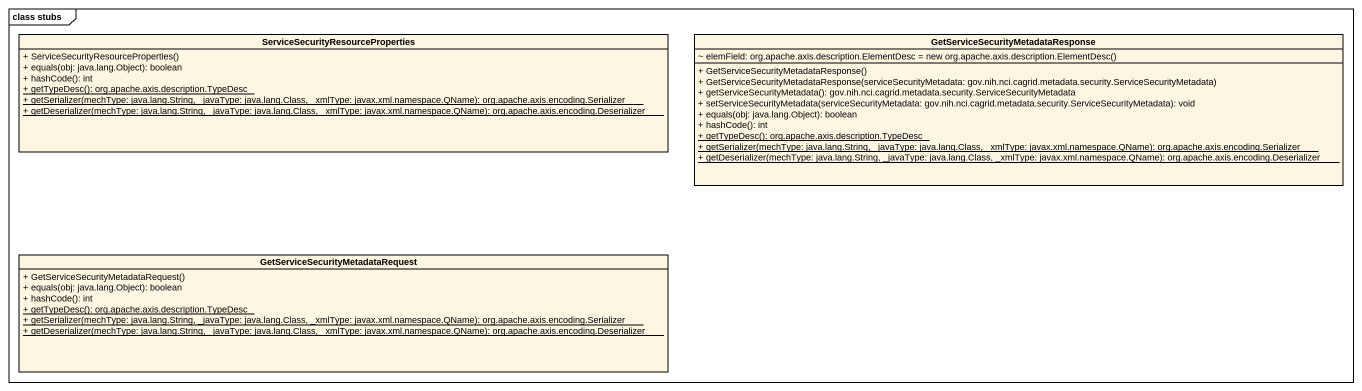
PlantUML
@startuml
mainframe class stubs
hide circle
hide empty members
skinparam classAttributeIconSize 0
class "ServiceSecurityResourceProperties" as ServiceSecurityResourcePrope {
  + ServiceSecurityResourceProperties()
  + equals(obj: java.lang.Object): boolean
  + hashCode(): int
  {static} + getTypeDesc(): org.apache.axis.description.TypeDesc
  {static} + getSerializer(mechType: java.lang.String, _javaType: java.lang.Class, _xmlType: javax.xml.namespace.QName): org.apache.axis.encoding.Serializer
  {static} + getDeserializer(mechType: java.lang.String, _javaType: java.lang.Class, _xmlType: javax.xml.namespace.QName): org.apache.axis.encoding.Deserializer
}
class "GetServiceSecurityMetadataResponse" as GetServiceSecurityMetadataRe {
  {field} ~ elemField: org.apache.axis.description.ElementDesc = new org.apache.axis.description.ElementDesc()
  + GetServiceSecurityMetadataResponse()
  + GetServiceSecurityMetadataResponse(serviceSecurityMetadata: gov.nih.nci.cagrid.metadata.security.ServiceSecurityMetadata)
  + getServiceSecurityMetadata(): gov.nih.nci.cagrid.metadata.security.ServiceSecurityMetadata
  + setServiceSecurityMetadata(serviceSecurityMetadata: gov.nih.nci.cagrid.metadata.security.ServiceSecurityMetadata): void
  + equals(obj: java.lang.Object): boolean
  + hashCode(): int
  {static} + getTypeDesc(): org.apache.axis.description.TypeDesc
  {static} + getSerializer(mechType: java.lang.String, _javaType: java.lang.Class, _xmlType: javax.xml.namespace.QName): org.apache.axis.encoding.Serializer
  {static} + getDeserializer(mechType: java.lang.String, _javaType: java.lang.Class, _xmlType: javax.xml.namespace.QName): org.apache.axis.encoding.Deserializer
}
class "GetServiceSecurityMetadataRequest" as GetServiceSecurityMetadataRe_2 {
  + GetServiceSecurityMetadataRequest()
  + equals(obj: java.lang.Object): boolean
  + hashCode(): int
  {static} + getTypeDesc(): org.apache.axis.description.TypeDesc
  {static} + getSerializer(mechType: java.lang.String, _javaType: java.lang.Class, _xmlType: javax.xml.namespace.QName): org.apache.axis.encoding.Serializer
  {static} + getDeserializer(mechType: java.lang.String, _javaType: java.lang.Class, _xmlType: javax.xml.namespace.QName): org.apache.axis.encoding.Deserializer
}
@enduml
